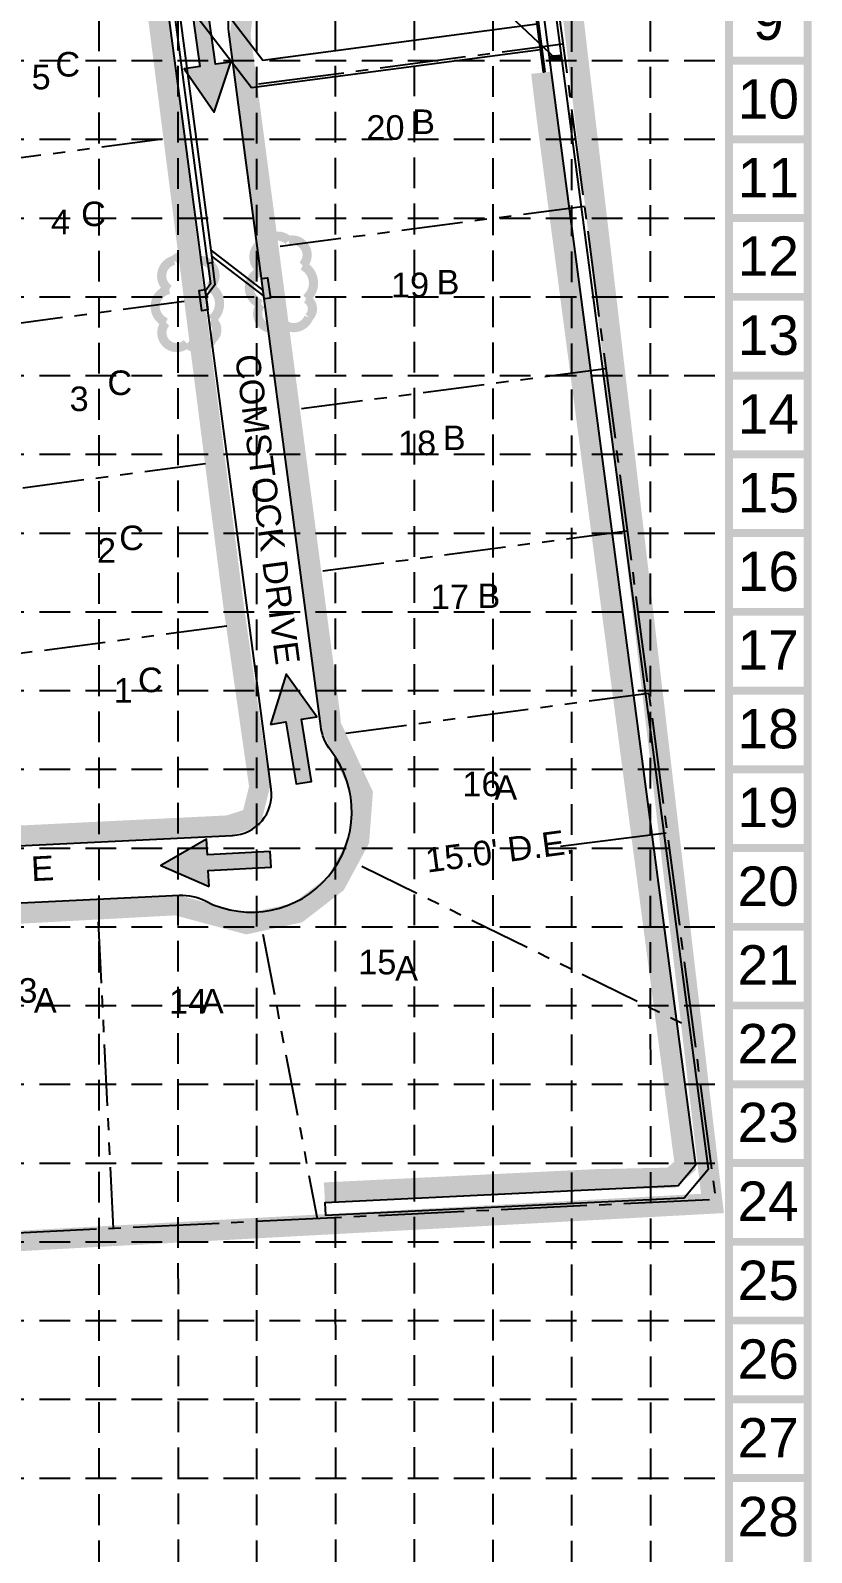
# Model space of a CAD drawing. Header units: inches. Extents: x 2374673 to 2376216, y 6907678 to 6910144.
# Drawn here: x 2375834 to 2376216, y 6909028 to 6909772 of the extents above; entities that cross this region are included whole.
import ezdxf
from ezdxf.enums import TextEntityAlignment as Align

# ---------------------------------------------------------------- set-up
doc = ezdxf.new("R2010")
doc.units = ezdxf.units.IN
doc.header["$LTSCALE"] = 60
doc.header["$MEASUREMENT"] = 0
for name, pattern in [('DASHED', [0.75, 0.5, -0.25]), ('HIDDEN', [0.375, 0.25, -0.125]), ('LEADER_LINE', [2, 1, 1]), ('LONG_SHORT_DASH', [1, 0.7, -0.1, 0.1, -0.1]), ('LONG_TWO_SHORT', [1, 0.5, -0.1, 0.1, -0.1, 0.1, -0.1])]:
    doc.linetypes.add(name, pattern=pattern)
for name, color, linetype in [('ARROWS', 252, 'Continuous'), ('BASE', 7, 'Continuous'), ('BOUNDARY', 13, 'Continuous'), ('CURB', 5, 'Continuous'), ('Erosion Blanket', 84, 'Continuous'), ('EROSION BLANKETS', 84, 'Continuous'), ('GRADING_PAD-TEXT', 11, 'Continuous'), ('GRID', 254, 'DASHED'), ('Inlet Protection', 5, 'Continuous'), ('Limits of Disturbance', 1, 'Continuous'), ('LOT__40', 4, 'Continuous'), ('LOT_LINES', 13, 'LONG_TWO_SHORT'), ('SD_INLETS', 5, 'Continuous'), ('SD_PIPE', 1, 'Continuous')]:
    doc.layers.add(name, color=color, linetype=linetype)
doc.styles.get("Standard").update_dxf_attribs({"font": 'ARIAL.TTF'})

# ---------------------------------------------------------------- blocks, each defined once
blk = doc.blocks.new('arrow')
blk.add_lwpolyline([(-67.01, -25.36), (-59.33, -25.42), (-59.57, -56.14), (-51.89, -56.2), (-51.65, -25.48), (-43.97, -25.54), (-55.3, -2.41), (-67.01, -25.36)], close=True)
at = {"color": 254}
for points in [[(-43.97, -25.54), (-67.01, -25.36), (-55.3, -2.41), (-67.01, -25.36)], [(-59.57, -56.14), (-51.89, -56.2), (-59.33, -25.42), (-51.65, -25.48)]]:
    blk.add_solid(points, dxfattribs=at)
blk = doc.blocks.new('HayBale')
h = blk.add_hatch()
h.set_pattern_fill('HOUND', color=40, style=0)
h.paths.add_polyline_path([(5.8, 3.84), (7.22, 3.84), (7.22, 4.63), (5.8, 4.63), (5.8, 4.6)])
at = {"color": 40}
blk.add_lwpolyline([(5.8, 4.6), (5.8, 3.84), (7.22, 3.84), (7.22, 4.63), (5.8, 4.63)], close=True, dxfattribs=at)

msp = doc.modelspace()

# ---------------------------------------------------------------- linework, layer by layer
at = {"layer": 'ARROWS', "flags": 128}
msp.add_lwpolyline([(2376090.65, 6909758.18), (2375786.27, 6910044.24)], dxfattribs=at)
at = {"layer": 'BASE', "const_width": 3.85}
for points in [[(2376214, 6907679.5), (2376214, 6910141.68), (2374675.13, 6910141.68), (2374675.13, 6907679.5)], [(2376175.53, 6907717.97), (2376175.53, 6910103.21), (2374713.6, 6910103.21), (2374713.6, 6907717.97)]]:
    msp.add_lwpolyline(points, close=True, dxfattribs=at)
for points in [[(2376214, 6909756.97), (2376175.53, 6909756.97)], [(2376214, 6909718.5), (2376175.53, 6909718.5)], [(2376214, 6909680.02), (2376175.53, 6909680.02)], [(2376214, 6909641.55), (2376175.53, 6909641.55)], [(2376214, 6909603.08), (2376175.53, 6909603.08)], [(2376214, 6909564.61), (2376175.53, 6909564.61)], [(2376214, 6909526.14), (2376175.53, 6909526.14)], [(2376214, 6909487.67), (2376175.53, 6909487.67)], [(2376214, 6909449.19), (2376175.53, 6909449.19)], [(2376214, 6909410.72), (2376175.53, 6909410.72)], [(2376214, 6909372.25), (2376175.53, 6909372.25)], [(2376214, 6909333.78), (2376175.53, 6909333.78)], [(2376214, 6909295.31), (2376175.53, 6909295.31)], [(2376214, 6909256.84), (2376175.53, 6909256.84)], [(2376214, 6909218.36), (2376175.53, 6909218.36)], [(2376214, 6909179.89), (2376175.53, 6909179.89)], [(2376214, 6909141.42), (2376175.53, 6909141.42)], [(2376214, 6909102.95), (2376175.53, 6909102.95)], [(2376214, 6909064.48), (2376175.53, 6909064.48)]]:
    msp.add_lwpolyline(points, dxfattribs=at)
at = {"layer": 'BOUNDARY', "color": 250, "linetype": 'LONG_SHORT_DASH', "flags": 128}
msp.add_lwpolyline([(2375316.21, 6909999.41), (2375481.95, 6910001.17), (2375631.36, 6910000.99), (2376062.88, 6910004.02), (2376169.01, 6909200.59), (2375755.32, 6909180.66), (2375806.37, 6908882.92), (2375905.72, 6908301.86), (2375500.03, 6908055.74), (2375186.51, 6908394.4), (2375107.09, 6908202.16), (2375041.7, 6908030.88), (2374759.33, 6908266.66), (2374819, 6908352.16), (2374966.8, 6908673.77), (2374727.75, 6908833.73), (2375002.39, 6909918.05), (2375142.41, 6909998.91), (2375316.21, 6909999.41)], close=True, dxfattribs=at)
at = {"layer": 'CURB', "color": 250, "linetype": 'Continuous', "flags": 128}
for points in [[(2375907.04, 6909349.16), (2375907.04, 6909349.16, -0.132242), (2375919.74, 6909346.39), (2375919.74, 6909346.39, 0.351743), (2375979.88, 6909358.5), (2375979.88, 6909358.5, 0.351743), (2375981.06, 6909419.83), (2375981.06, 6909419.83, -0.132242), (2375976.07, 6909431.83), (2375931.25, 6909771.06, -0.132242), (2375932.96, 6909783.95), (2375932.96, 6909783.95, 0.305771), (2375922.13, 6909837.67), (2375922.13, 6909837.67, 0.340105), (2375862.83, 6909844.99), (2375862.83, 6909844.99, -0.132242), (2375850.3, 6909841.52), (2375184.12, 6909836.85, -0.132242), (2375171.54, 6909840.14), (2375171.54, 6909840.14, 0.672291), (2375100.12, 6909784.15), (2375100.12, 6909784.15, -0.132242), (2375100.32, 6909771.15), (2374893.32, 6908953.89, -0.132242)], [(2375933.03, 6909378.44), (2375933.03, 6909378.44, 0.438794), (2375951.89, 6909401.04), (2375899.67, 6909796.35, 0.37825), (2375879.7, 6909813.73), (2375443.25, 6909810.66, 0.414214), (2375423.39, 6909790.52), (2375423.99, 6909704.54, -0.080997), (2375398.51, 6909541.07), (2375247.05, 6909078.25, 0.433811), (2375261.12, 6909052.65), (2375297.77, 6909043.3, 0.105177), (2375499.83, 6909035.16), (2375499.83, 6909035.16)], [(2375612.14, 6909074.65), (2375603.97, 6909122.43, -0.450171), (2375804.61, 6909372.25), (2375933.03, 6909378.44)], [(2375631.57, 6909127.15), (2375631.57, 6909127.15, -0.450171), (2375805.96, 6909344.28), (2375907.04, 6909349.16)]]:
    msp.add_lwpolyline(points, format="xyb", dxfattribs=at)
at = {"layer": 'Erosion Blanket', "const_width": 10, "flags": 128}
for points in [[(2375941.77, 6909812.75), (2375936.77, 6909769.77), (2375980.64, 6909436.62), (2375980.98, 6909432.23), (2375996.52, 6909398.8), (2375994.81, 6909376.01), (2375983.46, 6909354.99), (2375964.87, 6909340.62), (2375939.87, 6909335.19), (2375905.4, 6909344.4), (2375805.06, 6909339.01), (2375746.05, 6909325.85), (2375694.12, 6909293.25), (2375656.02, 6909245.42), (2375636.1, 6909187.18), (2375636.71, 6909126.6), (2375642.78, 6909092.15), (2375667.91, 6908945.2)], [(2375743.38, 6909807.8), (2375755.81, 6909808.07), (2375866.19, 6909807.84), (2375879.54, 6909809.01), (2375891.02, 6909804.33), (2375894.84, 6909792.77), (2375933.31, 6909491.9), (2375946.15, 6909402.07), (2375942.36, 6909386.84), (2375930.99, 6909383.22), (2375808.12, 6909377.22), (2375799.21, 6909376.61)]]:
    msp.add_lwpolyline(points, dxfattribs=at)
at = {"layer": 'EROSION BLANKETS', "const_width": 10, "flags": 128}
msp.add_lwpolyline([(2376083.89, 6909751.06), (2376086.3, 6909731.08), (2376154.15, 6909217.02), (2376147.35, 6909211.15), (2376110.16, 6909210.37), (2375977.91, 6909203.9)], dxfattribs=at)
at = {"layer": 'GRADING_PAD-TEXT', "color": 250, "linetype": 'LEADER_LINE', "flags": 128}
msp.add_lwpolyline([(2376093.27, 6909373.11), (2376144.84, 6909379.72)], dxfattribs=at)
at = {"layer": 'GRID', "linetype": 'HIDDEN'}
for p, q in [((2375906.69, 6907871.87), (2375906.39, 6910104.08)), ((2375944.95, 6907871.47), (2375944.87, 6910104.08)), ((2375983.46, 6907871.94), (2375983.34, 6910104.08)), ((2376022, 6907872.07), (2376021.81, 6910104.08)), ((2376060.4, 6907871.74), (2376060.28, 6910104.08)), ((2376098.95, 6907871.23), (2376098.75, 6910104.08)), ((2376137.45, 6907871.34), (2376137.22, 6910104.08)), ((2375867.86, 6907871.52), (2375867.75, 6910103.21)), ((2374713.6, 6909756.97), (2376175.53, 6909756.97)), ((2374713.6, 6909718.5), (2376175.53, 6909718.5)), ((2374713.6, 6909680.02), (2376175.53, 6909680.02)), ((2374713.6, 6909641.55), (2376175.53, 6909641.55)), ((2374713.6, 6909603.08), (2376175.53, 6909603.08)), ((2374713.6, 6909564.61), (2376175.53, 6909564.61)), ((2374713.6, 6909526.14), (2376175.53, 6909526.14)), ((2374713.6, 6909487.67), (2376175.53, 6909487.67)), ((2374713.6, 6909449.19), (2376175.53, 6909449.19)), ((2374713.6, 6909410.72), (2376175.53, 6909410.72)), ((2374713.6, 6909372.25), (2376175.53, 6909372.25)), ((2374713.6, 6909333.78), (2376175.53, 6909333.78)), ((2374713.6, 6909295.31), (2376175.53, 6909295.31)), ((2374713.6, 6909256.84), (2376175.53, 6909256.84)), ((2374713.6, 6909218.36), (2376175.53, 6909218.36)), ((2374713.6, 6909179.89), (2376175.53, 6909179.89)), ((2374713.6, 6909141.42), (2376175.53, 6909141.42)), ((2374713.6, 6909102.95), (2376175.53, 6909102.95)), ((2374713.6, 6909064.48), (2376175.53, 6909064.48))]:
    msp.add_line(p, q, dxfattribs=at)
at = {"layer": 'Inlet Protection', "color": 5, "const_width": 4.48}
for points in [[(2375967.3, 6909656.86, 0.520567), (2375967.3, 6909656.86, 0.765195), (2375960.38, 6909669.08, 0.417879), (2375949.03, 6909668.61, 0.6649), (2375947.54, 6909654.19, 0.744833), (2375946.97, 6909637.97, 0.975642), (2375957.85, 6909628.41, 0.520567), (2375970.24, 6909631.52, 0.520567), (2375968.96, 6909640.67, 0.540264), (2375967.3, 6909656.86)], [(2375921.94, 6909646.56, 0.520567), (2375921.94, 6909646.56, 0.765195), (2375915.81, 6909659.19, 0.417879), (2375904.45, 6909659.44, 0.6649), (2375902.05, 6909645.14, 0.744833), (2375900.46, 6909628.99, 0.975642), (2375910.71, 6909618.77, 0.520567), (2375923.28, 6909621.09, 0.520567), (2375922.58, 6909630.3, 0.540264), (2375921.94, 6909646.56)]]:
    msp.add_lwpolyline(points, format="xyb", close=True, dxfattribs=at)
at = {"layer": 'Limits of Disturbance', "linetype": 'HIDDEN', "ltscale": 3, "const_width": 10, "flags": 128}
msp.add_lwpolyline([(2375917.52, 6908306.42), (2375876.02, 6908506.29), (2375764.63, 6909176.84), (2376167.49, 6909198.62), (2376072.3, 6910009.39), (2375136.3, 6910007.12), (2374990.7, 6909921.8), (2374722.35, 6908831.27), (2374961.44, 6908667.07), (2374810.13, 6908351.94), (2374748.38, 6908264.99), (2375048.84, 6908015.2), (2375191.43, 6908385.27), (2375493.49, 6908041.16)], close=True, dxfattribs=at)
at = {"layer": 'LOT_LINES', "color": 250, "linetype": 'LONG_SHORT_DASH', "flags": 128}
msp.add_lwpolyline([(2375945.72, 6909745.55), (2376094.43, 6909765.19)], dxfattribs=at)
at = {"layer": 'LOT_LINES', "color": 250, "linetype": 'LONG_TWO_SHORT', "flags": 128}
for points in [[(2375898.85, 6909718.54), (2375630.77, 6909683.13)], [(2375956.2, 6909666.24), (2376104.91, 6909685.88)], [(2375909.33, 6909639.23), (2375631.33, 6909602.51)], [(2375966.68, 6909586.93), (2376115.38, 6909606.57)], [(2375919.81, 6909559.92), (2375631.9, 6909521.88)], [(2375977.15, 6909507.62), (2376125.86, 6909527.26)], [(2375930.29, 6909480.61), (2375632.47, 6909441.26)], [(2375988.29, 6909428.39), (2376136.34, 6909447.95)], [(2375996.13, 6909363.46), (2376157.99, 6909284.03)], [(2375867.42, 6909336.23), (2375874.64, 6909186.41)], [(2375947.81, 6909330.15), (2375974.37, 6909191.21)]]:
    msp.add_lwpolyline(points, dxfattribs=at)
at = {"layer": 'SD_INLETS', "color": 250, "linetype": 'Continuous', "flags": 128}
for points in [[(2375951.47, 6909640.94), (2375948.5, 6909640.55), (2375947.19, 6909650.47), (2375950.16, 6909650.86), (2375951.47, 6909640.94)], [(2375920.97, 6909635.15), (2375917.99, 6909634.75), (2375916.68, 6909644.67), (2375919.66, 6909645.06), (2375920.97, 6909635.15)]]:
    msp.add_lwpolyline(points, close=True, dxfattribs=at)
at = {"layer": 'SD_PIPE', "color": 250, "linetype": 'Continuous', "flags": 128}
for points in [[(2375563.12, 6909875.92), (2375602.39, 6909837.2), (2375884.89, 6909839.18), (2375947.84, 6909757.22), (2376081.8, 6909774.91)], [(2375554.28, 6909866.96), (2375597.27, 6909824.58), (2375878.72, 6909826.55), (2375942.29, 6909743.79), (2376083.44, 6909762.44)], [(2375902.55, 6909795.53), (2375920.74, 6909657.85)], [(2375905.6, 6909791.56), (2375923.22, 6909658.17)], [(2375920.99, 6909657.88), (2375922.31, 6909647.9), (2375919.73, 6909644.53)], [(2375922.97, 6909658.14), (2375924.4, 6909647.34), (2375920.1, 6909641.73)], [(2375923.22, 6909658.17), (2375920.74, 6909657.85)], [(2375922.41, 6909664.28), (2375947.95, 6909644.71)], [(2375922.78, 6909661.48), (2375948.32, 6909641.91)]]:
    msp.add_lwpolyline(points, dxfattribs=at)
for points in [[(2376074.19, 6909861.13), (2376159.23, 6909217.4), (2376150.73, 6909207.22), (2375978.13, 6909198.9), (2375978.42, 6909192.91), (2376153.65, 6909201.36), (2376165.52, 6909215.57), (2376080.14, 6909861.91), (2376074.19, 6909861.13)], [(2376085.66, 6909751.43), (2376084.91, 6909751.33), (2376080.33, 6909786.03), (2376081.07, 6909786.12), (2376085.66, 6909751.43)]]:
    msp.add_lwpolyline(points, close=True, dxfattribs=at)

# ---------------------------------------------------------------- block references
at = {"layer": 'ARROWS'}
for p, rotation in [((2375869.62, 6909721.33), 188.3902757144951), ((2376013.25, 6909469), 9.737117468574226), ((2375892, 6909418.79), 93.67017597887555)]:
    msp.add_blockref('arrow', p, dxfattribs=dict(at, rotation=rotation))
at = {"layer": 'ARROWS', "xscale": 2.500000000867427, "yscale": 2.499999999536759, "zscale": 2.5, "rotation": 185.7198270941438}
for p in [(2376104.73, 6909770.29), (2376107.09, 6909770.52)]:
    msp.add_blockref('HayBale', p, dxfattribs=at)

# ---------------------------------------------------------------- texts
at = {"layer": 'BASE'}
for s, height, p in [('9', 19.24, (2376194.84, 6909776.71)), ('10', 19.236, (2376194.84, 6909738.24)), ('11', 19.236, (2376194.84, 6909699.77)), ('12', 19.236, (2376194.8, 6909661.46)), ('13', 19.236, (2376194.84, 6909622.82)), ('14', 19.236, (2376194.84, 6909584.35)), ('15', 19.236, (2376194.84, 6909545.88)), ('16', 19.236, (2376194.84, 6909507.41)), ('17', 19.236, (2376194.71, 6909469.04)), ('18', 19.236, (2376194.71, 6909430.57)), ('19', 19.236, (2376194.71, 6909392.1)), ('20', 19.236, (2376194.71, 6909353.63)), ('21', 19.236, (2376194.71, 6909315.16)), ('22', 19.236, (2376194.71, 6909276.69)), ('23', 19.236, (2376194.71, 6909238.21)), ('24', 19.236, (2376194.71, 6909199.74)), ('25', 19.236, (2376194.78, 6909161.07)), ('26', 19.236, (2376194.78, 6909122.6)), ('27', 19.236, (2376194.78, 6909084.13)), ('28', 19.236, (2376194.78, 6909045.66))]:
    msp.add_text(s, height=height, dxfattribs=at).set_placement(p, align=Align.MIDDLE_CENTER)
at = {"layer": 'GRADING_PAD-TEXT', "color": 250, "linetype": 'Continuous'}
for s, p in [('C', (2375852.5, 6909749.16, 100)), ('B', (2376026.34, 6909721.08, 100)), ('C', (2375865.05, 6909676.07, 100)), ('B', (2376038.28, 6909642.72, 100)), ('C', (2375877.91, 6909593.57, 100)), ('B', (2376041.31, 6909566.67, 100)), ('C', (2375883.67, 6909517.8, 100)), ('B', (2376058.25, 6909489.46, 100)), ('C', (2375892.84, 6909448.4, 100)), ('A', (2376066.54, 6909395.81, 100)), ('A', (2376018.04, 6909307.49, 100)), ('A', (2375841.51, 6909291.86, 100)), ('A', (2375923.14, 6909291.43, 100))]:
    msp.add_text(s, height=12, dxfattribs=at).set_placement(p, align=Align.CENTER)
for s, rotation, p in [('COMSTOCK DRIVE', 277.52542, (2375934.18, 6909612.69, -99999)), ('E', 2.75909, (2375834.85, 6909356.08))]:
    msp.add_text(s, height=12, rotation=rotation, dxfattribs=at).set_placement(p)
msp.add_text("15.0' D.E.", height=12, rotation=7.52542, dxfattribs=at).set_placement((2376063.56, 6909370.95), align=Align.MIDDLE_CENTER)
at = {"layer": 'LOT__40', "color": 250, "linetype": 'Continuous'}
for s, p in [('5', (2375839.48, 6909748.89)), ('4', (2375848.95, 6909678.09)), ('3', (2375858.06, 6909591.73)), ('2', (2375871.42, 6909517.65)), ('1', (2375879.62, 6909449.27))]:
    msp.add_text(s, height=12, dxfattribs=at).set_placement(p, align=Align.MIDDLE_CENTER)
for s, p in [('20', (2376007.73, 6909718.29)), ('19', (2376019.74, 6909641.37)), ('18', (2376023.19, 6909564.18)), ('17', (2376039.2, 6909488.98)), ('16', (2376054.63, 6909397.57)), ('15', (2376003.73, 6909310.53)), ('13', (2375828.36, 6909296.69)), ('14', (2375911.3, 6909291.4))]:
    msp.add_text(s, height=12, dxfattribs=at).set_placement(p, align=Align.CENTER)

doc.saveas('drawing.dxf')
